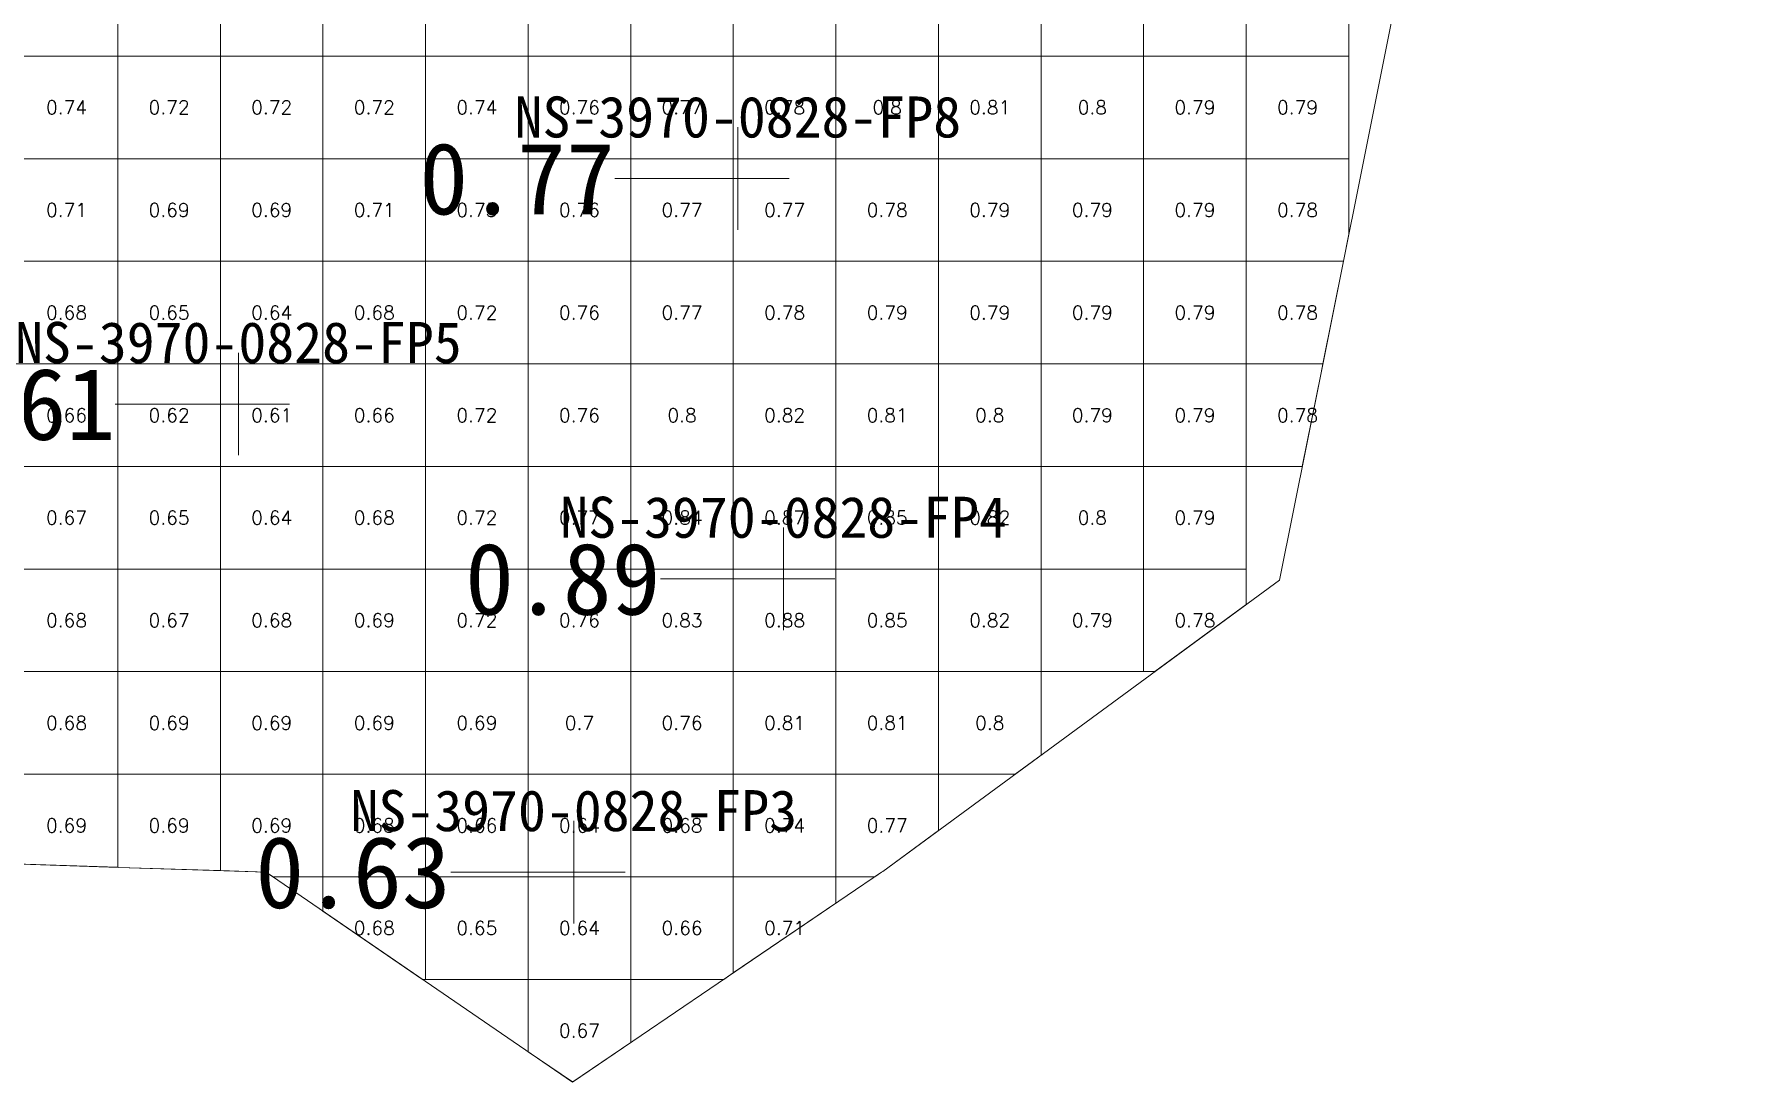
# Model space of a CAD drawing. Header units: inches. Extents: x 469978 to 470022, y 4349690 to 4349806.
# Drawn here: x 469987.32 to 470003.86, y 4349689.54 to 4349699.76 of the extents above; entities that cross this region are included whole.
import ezdxf
from ezdxf.enums import TextEntityAlignment as Align

# ---------------------------------------------------------------- set-up
doc = ezdxf.new("R2010")
doc.units = ezdxf.units.IN
doc.header["$MEASUREMENT"] = 0
for name, color, linetype, lineweight in [('0.500-1.000', 7, 'Continuous', 0), ('孔口文字', 7, 'Continuous', 0), ('点', 7, 'Continuous', 0), ('爆区方格网', 7, 'Continuous', 0), ('线条', 7, 'Continuous', 0), ('钻孔', 7, 'Continuous', 0)]:
    doc.layers.add(name, color=color, linetype=linetype, lineweight=lineweight)
doc.styles.add('3dmine_textStyle_1', font='txt.shx', dxfattribs={"height": 1, "bigfont": 'gbcbig.shx'})
doc.styles.add('3dmine_textStyle_3', font='simsunb.ttf', dxfattribs={"height": 1})

msp = doc.modelspace()

# ---------------------------------------------------------------- hatches: boundary and pattern name
at = {"layer": '钻孔', "linetype": 'Continuous', "lineweight": 0, "true_color": 0x00ffff, "extrusion": (0, 1, 0)}
for points in [[(-469995.178, 3960.144), (-469994.178, 3960.144), (-469994.178, 3970.144), (-469995.178, 3970.144)], [(-469990.309, 3959.88), (-469989.309, 3959.88), (-469989.309, 3970.88), (-469990.309, 3970.88)], [(-469995.624, 3959.524), (-469994.624, 3959.524), (-469994.624, 3970.524), (-469995.624, 3970.524)], [(-469993.579, 3959.949), (-469992.579, 3959.949), (-469992.579, 3970.949), (-469993.579, 3970.949)]]:
    msp.add_hatch(color=4, dxfattribs=at).paths.add_polyline_path(points, flags=0)

# ---------------------------------------------------------------- linework, layer by layer
at = {"layer": '0.500-1.000', "color": 4, "linetype": 'Continuous', "lineweight": 0, "true_color": 0x00ffff}
msp.add_lwpolyline([(470003.86, 4349716.394), (470002.428, 4349709.248), (470001.607, 4349705.157), (470001.074, 4349702.498), (469999.86, 4349696.442), (469999.458, 4349694.437), (469995.59, 4349691.598), (469995.579, 4349691.59), (469992.567, 4349689.544), (469989.579, 4349691.59), (469988.142, 4349691.637), (469984.329, 4349691.764)], dxfattribs=at)
at = {"layer": '点', "color": 138, "linetype": 'Continuous', "lineweight": 0, "true_color": 0x004c4c}
for points, elevation in [([(469994.178, 4349697.852), (469994.178, 4349698.852)], 3970.144), ([(469994.678, 4349698.352), (469993.678, 4349698.352)], 3970.144), ([(469989.309, 4349695.654), (469989.309, 4349696.654)], 3970.88), ([(469989.809, 4349696.154), (469988.809, 4349696.154)], 3970.88), ([(469994.624, 4349693.95), (469994.624, 4349694.95)], 3970.524), ([(469995.124, 4349694.45), (469994.124, 4349694.45)], 3970.524), ([(469992.579, 4349691.09), (469992.579, 4349692.09)], 3970.949), ([(469993.079, 4349691.59), (469992.079, 4349691.59)], 3970.949)]:
    msp.add_lwpolyline(points, dxfattribs=dict(at, elevation=elevation))
at = {"layer": '爆区方格网', "color": 4, "linetype": 'Continuous', "lineweight": 0, "true_color": 0x00ffff, "elevation": 3969.894}
for points in [[(469988.134, 4349699.545), (469987.134, 4349699.545), (469987.134, 4349700.545), (469988.134, 4349700.545), (469988.134, 4349699.545)], [(469989.134, 4349699.545), (469988.134, 4349699.545), (469988.134, 4349700.545), (469989.134, 4349700.545), (469989.134, 4349699.545)], [(469990.134, 4349699.545), (469989.134, 4349699.545), (469989.134, 4349700.545), (469990.134, 4349700.545), (469990.134, 4349699.545)], [(469991.134, 4349699.545), (469990.134, 4349699.545), (469990.134, 4349700.545), (469991.134, 4349700.545), (469991.134, 4349699.545)], [(469992.134, 4349699.545), (469991.134, 4349699.545), (469991.134, 4349700.545), (469992.134, 4349700.545), (469992.134, 4349699.545)], [(469993.134, 4349699.545), (469992.134, 4349699.545), (469992.134, 4349700.545), (469993.134, 4349700.545), (469993.134, 4349699.545)], [(469994.134, 4349699.545), (469993.134, 4349699.545), (469993.134, 4349700.545), (469994.134, 4349700.545), (469994.134, 4349699.545)], [(469995.134, 4349699.545), (469994.134, 4349699.545), (469994.134, 4349700.545), (469995.134, 4349700.545), (469995.134, 4349699.545)], [(469996.134, 4349699.545), (469995.134, 4349699.545), (469995.134, 4349700.545), (469996.134, 4349700.545), (469996.134, 4349699.545)], [(469997.134, 4349699.545), (469996.134, 4349699.545), (469996.134, 4349700.545), (469997.134, 4349700.545), (469997.134, 4349699.545)], [(469998.134, 4349699.545), (469997.134, 4349699.545), (469997.134, 4349700.545), (469998.134, 4349700.545), (469998.134, 4349699.545)], [(469999.134, 4349699.545), (469998.134, 4349699.545), (469998.134, 4349700.545), (469999.134, 4349700.545), (469999.134, 4349699.545)], [(470000.134, 4349699.545), (469999.134, 4349699.545), (469999.134, 4349700.545), (470000.134, 4349700.545), (470000.134, 4349699.545)], [(469988.134, 4349698.545), (469987.134, 4349698.545), (469987.134, 4349699.545), (469988.134, 4349699.545), (469988.134, 4349698.545)], [(469989.134, 4349698.545), (469988.134, 4349698.545), (469988.134, 4349699.545), (469989.134, 4349699.545), (469989.134, 4349698.545)], [(469990.134, 4349698.545), (469989.134, 4349698.545), (469989.134, 4349699.545), (469990.134, 4349699.545), (469990.134, 4349698.545)], [(469991.134, 4349698.545), (469990.134, 4349698.545), (469990.134, 4349699.545), (469991.134, 4349699.545), (469991.134, 4349698.545)], [(469992.134, 4349698.545), (469991.134, 4349698.545), (469991.134, 4349699.545), (469992.134, 4349699.545), (469992.134, 4349698.545)], [(469993.134, 4349698.545), (469992.134, 4349698.545), (469992.134, 4349699.545), (469993.134, 4349699.545), (469993.134, 4349698.545)], [(469994.134, 4349698.545), (469993.134, 4349698.545), (469993.134, 4349699.545), (469994.134, 4349699.545), (469994.134, 4349698.545)], [(469995.134, 4349698.545), (469994.134, 4349698.545), (469994.134, 4349699.545), (469995.134, 4349699.545), (469995.134, 4349698.545)], [(469996.134, 4349698.545), (469995.134, 4349698.545), (469995.134, 4349699.545), (469996.134, 4349699.545), (469996.134, 4349698.545)], [(469997.134, 4349698.545), (469996.134, 4349698.545), (469996.134, 4349699.545), (469997.134, 4349699.545), (469997.134, 4349698.545)], [(469998.134, 4349698.545), (469997.134, 4349698.545), (469997.134, 4349699.545), (469998.134, 4349699.545), (469998.134, 4349698.545)], [(469999.134, 4349698.545), (469998.134, 4349698.545), (469998.134, 4349699.545), (469999.134, 4349699.545), (469999.134, 4349698.545)], [(470000.134, 4349698.545), (469999.134, 4349698.545), (469999.134, 4349699.545), (470000.134, 4349699.545), (470000.134, 4349698.545)], [(469988.134, 4349697.545), (469987.134, 4349697.545), (469987.134, 4349698.545), (469988.134, 4349698.545), (469988.134, 4349697.545)], [(469989.134, 4349697.545), (469988.134, 4349697.545), (469988.134, 4349698.545), (469989.134, 4349698.545), (469989.134, 4349697.545)], [(469990.134, 4349697.545), (469989.134, 4349697.545), (469989.134, 4349698.545), (469990.134, 4349698.545), (469990.134, 4349697.545)], [(469991.134, 4349697.545), (469990.134, 4349697.545), (469990.134, 4349698.545), (469991.134, 4349698.545), (469991.134, 4349697.545)], [(469992.134, 4349697.545), (469991.134, 4349697.545), (469991.134, 4349698.545), (469992.134, 4349698.545), (469992.134, 4349697.545)], [(469993.134, 4349697.545), (469992.134, 4349697.545), (469992.134, 4349698.545), (469993.134, 4349698.545), (469993.134, 4349697.545)], [(469994.134, 4349697.545), (469993.134, 4349697.545), (469993.134, 4349698.545), (469994.134, 4349698.545), (469994.134, 4349697.545)], [(469995.134, 4349697.545), (469994.134, 4349697.545), (469994.134, 4349698.545), (469995.134, 4349698.545), (469995.134, 4349697.545)], [(469996.134, 4349697.545), (469995.134, 4349697.545), (469995.134, 4349698.545), (469996.134, 4349698.545), (469996.134, 4349697.545)], [(469997.134, 4349697.545), (469996.134, 4349697.545), (469996.134, 4349698.545), (469997.134, 4349698.545), (469997.134, 4349697.545)], [(469998.134, 4349697.545), (469997.134, 4349697.545), (469997.134, 4349698.545), (469998.134, 4349698.545), (469998.134, 4349697.545)], [(469999.134, 4349697.545), (469998.134, 4349697.545), (469998.134, 4349698.545), (469999.134, 4349698.545), (469999.134, 4349697.545)], [(470000.134, 4349697.81), (470000.081, 4349697.545), (469999.134, 4349697.545), (469999.134, 4349698.545), (470000.134, 4349698.545), (470000.134, 4349697.81)], [(469988.134, 4349696.545), (469987.134, 4349696.545), (469987.134, 4349697.545), (469988.134, 4349697.545), (469988.134, 4349696.545)], [(469989.134, 4349696.545), (469988.134, 4349696.545), (469988.134, 4349697.545), (469989.134, 4349697.545), (469989.134, 4349696.545)], [(469990.134, 4349696.545), (469989.134, 4349696.545), (469989.134, 4349697.545), (469990.134, 4349697.545), (469990.134, 4349696.545)], [(469991.134, 4349696.545), (469990.134, 4349696.545), (469990.134, 4349697.545), (469991.134, 4349697.545), (469991.134, 4349696.545)], [(469992.134, 4349696.545), (469991.134, 4349696.545), (469991.134, 4349697.545), (469992.134, 4349697.545), (469992.134, 4349696.545)], [(469993.134, 4349696.545), (469992.134, 4349696.545), (469992.134, 4349697.545), (469993.134, 4349697.545), (469993.134, 4349696.545)], [(469994.134, 4349696.545), (469993.134, 4349696.545), (469993.134, 4349697.545), (469994.134, 4349697.545), (469994.134, 4349696.545)], [(469995.134, 4349696.545), (469994.134, 4349696.545), (469994.134, 4349697.545), (469995.134, 4349697.545), (469995.134, 4349696.545)], [(469996.134, 4349696.545), (469995.134, 4349696.545), (469995.134, 4349697.545), (469996.134, 4349697.545), (469996.134, 4349696.545)], [(469997.134, 4349696.545), (469996.134, 4349696.545), (469996.134, 4349697.545), (469997.134, 4349697.545), (469997.134, 4349696.545)], [(469998.134, 4349696.545), (469997.134, 4349696.545), (469997.134, 4349697.545), (469998.134, 4349697.545), (469998.134, 4349696.545)], [(469999.134, 4349696.545), (469998.134, 4349696.545), (469998.134, 4349697.545), (469999.134, 4349697.545), (469999.134, 4349696.545)], [(469999.881, 4349696.545), (469999.134, 4349696.545), (469999.134, 4349697.545), (470000.081, 4349697.545), (469999.881, 4349696.545)], [(469988.134, 4349695.545), (469987.134, 4349695.545), (469987.134, 4349696.545), (469988.134, 4349696.545), (469988.134, 4349695.545)], [(469989.134, 4349695.545), (469988.134, 4349695.545), (469988.134, 4349696.545), (469989.134, 4349696.545), (469989.134, 4349695.545)], [(469990.134, 4349695.545), (469989.134, 4349695.545), (469989.134, 4349696.545), (469990.134, 4349696.545), (469990.134, 4349695.545)], [(469991.134, 4349695.545), (469990.134, 4349695.545), (469990.134, 4349696.545), (469991.134, 4349696.545), (469991.134, 4349695.545)], [(469992.134, 4349695.545), (469991.134, 4349695.545), (469991.134, 4349696.545), (469992.134, 4349696.545), (469992.134, 4349695.545)], [(469993.134, 4349695.545), (469992.134, 4349695.545), (469992.134, 4349696.545), (469993.134, 4349696.545), (469993.134, 4349695.545)], [(469994.134, 4349695.545), (469993.134, 4349695.545), (469993.134, 4349696.545), (469994.134, 4349696.545), (469994.134, 4349695.545)], [(469995.134, 4349695.545), (469994.134, 4349695.545), (469994.134, 4349696.545), (469995.134, 4349696.545), (469995.134, 4349695.545)], [(469996.134, 4349695.545), (469995.134, 4349695.545), (469995.134, 4349696.545), (469996.134, 4349696.545), (469996.134, 4349695.545)], [(469997.134, 4349695.545), (469996.134, 4349695.545), (469996.134, 4349696.545), (469997.134, 4349696.545), (469997.134, 4349695.545)], [(469998.134, 4349695.545), (469997.134, 4349695.545), (469997.134, 4349696.545), (469998.134, 4349696.545), (469998.134, 4349695.545)], [(469999.134, 4349695.545), (469998.134, 4349695.545), (469998.134, 4349696.545), (469999.134, 4349696.545), (469999.134, 4349695.545)], [(469999.86, 4349696.442), (469999.68, 4349695.545), (469999.134, 4349695.545), (469999.134, 4349696.545), (469999.881, 4349696.545), (469999.86, 4349696.442)], [(469988.134, 4349694.545), (469987.134, 4349694.545), (469987.134, 4349695.545), (469988.134, 4349695.545), (469988.134, 4349694.545)], [(469989.134, 4349694.545), (469988.134, 4349694.545), (469988.134, 4349695.545), (469989.134, 4349695.545), (469989.134, 4349694.545)], [(469990.134, 4349694.545), (469989.134, 4349694.545), (469989.134, 4349695.545), (469990.134, 4349695.545), (469990.134, 4349694.545)], [(469991.134, 4349694.545), (469990.134, 4349694.545), (469990.134, 4349695.545), (469991.134, 4349695.545), (469991.134, 4349694.545)], [(469992.134, 4349694.545), (469991.134, 4349694.545), (469991.134, 4349695.545), (469992.134, 4349695.545), (469992.134, 4349694.545)], [(469993.134, 4349694.545), (469992.134, 4349694.545), (469992.134, 4349695.545), (469993.134, 4349695.545), (469993.134, 4349694.545)], [(469994.134, 4349694.545), (469993.134, 4349694.545), (469993.134, 4349695.545), (469994.134, 4349695.545), (469994.134, 4349694.545)], [(469995.134, 4349694.545), (469994.134, 4349694.545), (469994.134, 4349695.545), (469995.134, 4349695.545), (469995.134, 4349694.545)], [(469996.134, 4349694.545), (469995.134, 4349694.545), (469995.134, 4349695.545), (469996.134, 4349695.545), (469996.134, 4349694.545)], [(469997.134, 4349694.545), (469996.134, 4349694.545), (469996.134, 4349695.545), (469997.134, 4349695.545), (469997.134, 4349694.545)], [(469998.134, 4349694.545), (469997.134, 4349694.545), (469997.134, 4349695.545), (469998.134, 4349695.545), (469998.134, 4349694.545)], [(469999.134, 4349694.545), (469998.134, 4349694.545), (469998.134, 4349695.545), (469999.134, 4349695.545), (469999.134, 4349694.545)], [(469988.134, 4349693.545), (469987.134, 4349693.545), (469987.134, 4349694.545), (469988.134, 4349694.545), (469988.134, 4349693.545)], [(469989.134, 4349693.545), (469988.134, 4349693.545), (469988.134, 4349694.545), (469989.134, 4349694.545), (469989.134, 4349693.545)], [(469990.134, 4349693.545), (469989.134, 4349693.545), (469989.134, 4349694.545), (469990.134, 4349694.545), (469990.134, 4349693.545)], [(469991.134, 4349693.545), (469990.134, 4349693.545), (469990.134, 4349694.545), (469991.134, 4349694.545), (469991.134, 4349693.545)], [(469992.134, 4349693.545), (469991.134, 4349693.545), (469991.134, 4349694.545), (469992.134, 4349694.545), (469992.134, 4349693.545)], [(469993.134, 4349693.545), (469992.134, 4349693.545), (469992.134, 4349694.545), (469993.134, 4349694.545), (469993.134, 4349693.545)], [(469994.134, 4349693.545), (469993.134, 4349693.545), (469993.134, 4349694.545), (469994.134, 4349694.545), (469994.134, 4349693.545)], [(469995.134, 4349693.545), (469994.134, 4349693.545), (469994.134, 4349694.545), (469995.134, 4349694.545), (469995.134, 4349693.545)], [(469996.134, 4349693.545), (469995.134, 4349693.545), (469995.134, 4349694.545), (469996.134, 4349694.545), (469996.134, 4349693.545)], [(469997.134, 4349693.545), (469996.134, 4349693.545), (469996.134, 4349694.545), (469997.134, 4349694.545), (469997.134, 4349693.545)], [(469998.134, 4349693.545), (469997.134, 4349693.545), (469997.134, 4349694.545), (469998.134, 4349694.545), (469998.134, 4349693.545)], [(469999.134, 4349694.199), (469998.243, 4349693.545), (469998.134, 4349693.545), (469998.134, 4349694.545), (469999.134, 4349694.545), (469999.134, 4349694.199)], [(469988.134, 4349692.545), (469987.134, 4349692.545), (469987.134, 4349693.545), (469988.134, 4349693.545), (469988.134, 4349692.545)], [(469989.134, 4349692.545), (469988.134, 4349692.545), (469988.134, 4349693.545), (469989.134, 4349693.545), (469989.134, 4349692.545)], [(469990.134, 4349692.545), (469989.134, 4349692.545), (469989.134, 4349693.545), (469990.134, 4349693.545), (469990.134, 4349692.545)], [(469991.134, 4349692.545), (469990.134, 4349692.545), (469990.134, 4349693.545), (469991.134, 4349693.545), (469991.134, 4349692.545)], [(469992.134, 4349692.545), (469991.134, 4349692.545), (469991.134, 4349693.545), (469992.134, 4349693.545), (469992.134, 4349692.545)], [(469993.134, 4349692.545), (469992.134, 4349692.545), (469992.134, 4349693.545), (469993.134, 4349693.545), (469993.134, 4349692.545)], [(469994.134, 4349692.545), (469993.134, 4349692.545), (469993.134, 4349693.545), (469994.134, 4349693.545), (469994.134, 4349692.545)], [(469995.134, 4349692.545), (469994.134, 4349692.545), (469994.134, 4349693.545), (469995.134, 4349693.545), (469995.134, 4349692.545)], [(469996.134, 4349692.545), (469995.134, 4349692.545), (469995.134, 4349693.545), (469996.134, 4349693.545), (469996.134, 4349692.545)], [(469997.134, 4349692.731), (469996.88, 4349692.545), (469996.134, 4349692.545), (469996.134, 4349693.545), (469997.134, 4349693.545), (469997.134, 4349692.731)], [(469988.134, 4349691.638), (469987.134, 4349691.671), (469987.134, 4349692.545), (469988.134, 4349692.545), (469988.134, 4349691.638)], [(469989.134, 4349691.605), (469988.142, 4349691.637), (469988.134, 4349691.638), (469988.134, 4349692.545), (469989.134, 4349692.545), (469989.134, 4349691.605)], [(469990.134, 4349691.545), (469989.645, 4349691.545), (469989.579, 4349691.59), (469989.134, 4349691.605), (469989.134, 4349692.545), (469990.134, 4349692.545), (469990.134, 4349691.545)], [(469991.134, 4349691.545), (469990.134, 4349691.545), (469990.134, 4349692.545), (469991.134, 4349692.545), (469991.134, 4349691.545)], [(469992.134, 4349691.545), (469991.134, 4349691.545), (469991.134, 4349692.545), (469992.134, 4349692.545), (469992.134, 4349691.545)], [(469993.134, 4349691.545), (469992.134, 4349691.545), (469992.134, 4349692.545), (469993.134, 4349692.545), (469993.134, 4349691.545)], [(469994.134, 4349691.545), (469993.134, 4349691.545), (469993.134, 4349692.545), (469994.134, 4349692.545), (469994.134, 4349691.545)], [(469995.134, 4349691.545), (469994.134, 4349691.545), (469994.134, 4349692.545), (469995.134, 4349692.545), (469995.134, 4349691.545)], [(469996.134, 4349691.997), (469995.59, 4349691.598), (469995.579, 4349691.59), (469995.513, 4349691.545), (469995.134, 4349691.545), (469995.134, 4349692.545), (469996.134, 4349692.545), (469996.134, 4349691.997)], [(469991.134, 4349690.545), (469991.105, 4349690.545), (469990.134, 4349691.21), (469990.134, 4349691.545), (469991.134, 4349691.545), (469991.134, 4349690.545)], [(469992.134, 4349690.545), (469991.134, 4349690.545), (469991.134, 4349691.545), (469992.134, 4349691.545), (469992.134, 4349690.545)], [(469993.134, 4349690.545), (469992.134, 4349690.545), (469992.134, 4349691.545), (469993.134, 4349691.545), (469993.134, 4349690.545)], [(469994.134, 4349690.609), (469994.041, 4349690.545), (469993.134, 4349690.545), (469993.134, 4349691.545), (469994.134, 4349691.545), (469994.134, 4349690.609)], [(469995.134, 4349691.288), (469994.134, 4349690.609), (469994.134, 4349691.545), (469995.134, 4349691.545), (469995.134, 4349691.288)], [(469993.134, 4349689.929), (469992.568, 4349689.545), (469992.565, 4349689.545), (469992.134, 4349689.84), (469992.134, 4349690.545), (469993.134, 4349690.545), (469993.134, 4349689.929)]]:
    msp.add_lwpolyline(points, dxfattribs=at)
at = {"layer": '线条', "color": 138, "linetype": 'Continuous', "lineweight": 0, "true_color": 0x004c4c}
for points, elevation in [([(469994.178, 4349698.352), (469994.178, 4349698.352), (469994.178, 4349698.352)], 3970.144), ([(469989.309, 4349696.154), (469989.309, 4349696.154), (469989.309, 4349696.154)], 3970.88), ([(469994.624, 4349694.45), (469994.624, 4349694.45), (469994.624, 4349694.45)], 3970.524), ([(469992.579, 4349691.59), (469992.579, 4349691.59), (469992.579, 4349691.59)], 3970.949)]:
    msp.add_lwpolyline(points, dxfattribs=dict(at, elevation=elevation))
at = {"layer": '钻孔', "color": 4, "linetype": 'Continuous', "lineweight": 0, "true_color": 0x00ffff}
for points, elevation in [([(469994.178, 4349698.352), (469992.978, 4349698.352)], 3970.144), ([(469994.178, 4349698.352), (469992.978, 4349698.352)], 3960.144), ([(469989.309, 4349696.154), (469988.109, 4349696.154)], 3970.88), ([(469989.309, 4349696.154), (469988.109, 4349696.154)], 3959.88), ([(469994.624, 4349694.45), (469993.424, 4349694.45)], 3970.524), ([(469994.624, 4349694.45), (469993.424, 4349694.45)], 3959.524), ([(469992.579, 4349691.59), (469991.379, 4349691.59)], 3970.949), ([(469992.579, 4349691.59), (469991.379, 4349691.59)], 3959.949)]:
    msp.add_lwpolyline(points, dxfattribs=dict(at, elevation=elevation))

# ---------------------------------------------------------------- texts
at = {"color": 4, "linetype": 'Continuous', "lineweight": 0, "true_color": 0x00ffff, "style": '3dmine_textStyle_1'}
for s, p in [('0.74', (469987.634, 4349699.045, 3969.894)), ('0.72', (469988.634, 4349699.045, 3969.894)), ('0.72', (469989.634, 4349699.045, 3969.894)), ('0.72', (469990.634, 4349699.045, 3969.894)), ('0.74', (469991.634, 4349699.045, 3969.894)), ('0.76', (469992.634, 4349699.045, 3969.894)), ('0.77', (469993.634, 4349699.045, 3969.894)), ('0.78', (469994.634, 4349699.045, 3969.894)), ('0.8', (469995.634, 4349699.045, 3969.894)), ('0.81', (469996.634, 4349699.045, 3969.894)), ('0.8', (469997.634, 4349699.045, 3969.894)), ('0.79', (469998.634, 4349699.045, 3969.894)), ('0.79', (469999.634, 4349699.045, 3969.894)), ('0.71', (469987.634, 4349698.045, 3969.894)), ('0.69', (469988.634, 4349698.045, 3969.894)), ('0.69', (469989.634, 4349698.045, 3969.894)), ('0.71', (469990.634, 4349698.045, 3969.894)), ('0.73', (469991.634, 4349698.045, 3969.894)), ('0.76', (469992.634, 4349698.045, 3969.894)), ('0.77', (469993.634, 4349698.045, 3969.894)), ('0.77', (469994.634, 4349698.045, 3969.894)), ('0.78', (469995.634, 4349698.045, 3969.894)), ('0.79', (469996.634, 4349698.045, 3969.894)), ('0.79', (469997.634, 4349698.045, 3969.894)), ('0.79', (469998.634, 4349698.045, 3969.894)), ('0.78', (469999.634, 4349698.045, 3969.894)), ('0.68', (469987.634, 4349697.045, 3969.894)), ('0.65', (469988.634, 4349697.045, 3969.894)), ('0.64', (469989.634, 4349697.045, 3969.894)), ('0.68', (469990.634, 4349697.045, 3969.894)), ('0.72', (469991.634, 4349697.045, 3969.894)), ('0.76', (469992.634, 4349697.045, 3969.894)), ('0.77', (469993.634, 4349697.045, 3969.894)), ('0.78', (469994.634, 4349697.045, 3969.894)), ('0.79', (469995.634, 4349697.045, 3969.894)), ('0.79', (469996.634, 4349697.045, 3969.894)), ('0.79', (469997.634, 4349697.045, 3969.894)), ('0.79', (469998.634, 4349697.045, 3969.894)), ('0.78', (469999.634, 4349697.045, 3969.894)), ('0.66', (469987.634, 4349696.045, 3969.894)), ('0.62', (469988.634, 4349696.045, 3969.894)), ('0.61', (469989.634, 4349696.045, 3969.894)), ('0.66', (469990.634, 4349696.045, 3969.894)), ('0.72', (469991.634, 4349696.045, 3969.894)), ('0.76', (469992.634, 4349696.045, 3969.894)), ('0.8', (469993.634, 4349696.045, 3969.894)), ('0.82', (469994.634, 4349696.045, 3969.894)), ('0.81', (469995.634, 4349696.045, 3969.894)), ('0.8', (469996.634, 4349696.045, 3969.894)), ('0.79', (469997.634, 4349696.045, 3969.894)), ('0.79', (469998.634, 4349696.045, 3969.894)), ('0.78', (469999.634, 4349696.045, 3969.894)), ('0.67', (469987.634, 4349695.045, 3969.894)), ('0.65', (469988.634, 4349695.045, 3969.894)), ('0.64', (469989.634, 4349695.045, 3969.894)), ('0.68', (469990.634, 4349695.045, 3969.894)), ('0.72', (469991.634, 4349695.045, 3969.894)), ('0.77', (469992.634, 4349695.045, 3969.894)), ('0.84', (469993.634, 4349695.045, 3969.894)), ('0.87', (469994.634, 4349695.045, 3969.894)), ('0.85', (469995.634, 4349695.045, 3969.894)), ('0.82', (469996.634, 4349695.045, 3969.894)), ('0.8', (469997.634, 4349695.045, 3969.894)), ('0.79', (469998.634, 4349695.045, 3969.894)), ('0.68', (469987.634, 4349694.045, 3969.894)), ('0.67', (469988.634, 4349694.045, 3969.894)), ('0.68', (469989.634, 4349694.045, 3969.894)), ('0.69', (469990.634, 4349694.045, 3969.894)), ('0.72', (469991.634, 4349694.045, 3969.894)), ('0.76', (469992.634, 4349694.045, 3969.894)), ('0.83', (469993.634, 4349694.045, 3969.894)), ('0.88', (469994.634, 4349694.045, 3969.894)), ('0.85', (469995.634, 4349694.045, 3969.894)), ('0.82', (469996.634, 4349694.045, 3969.894)), ('0.79', (469997.634, 4349694.045, 3969.894)), ('0.78', (469998.634, 4349694.045, 3969.894)), ('0.68', (469987.634, 4349693.045, 3969.894)), ('0.69', (469988.634, 4349693.045, 3969.894)), ('0.69', (469989.634, 4349693.045, 3969.894)), ('0.69', (469990.634, 4349693.045, 3969.894)), ('0.69', (469991.634, 4349693.045, 3969.894)), ('0.7', (469992.634, 4349693.045, 3969.894)), ('0.76', (469993.634, 4349693.045, 3969.894)), ('0.81', (469994.634, 4349693.045, 3969.894)), ('0.81', (469995.634, 4349693.045, 3969.894)), ('0.8', (469996.634, 4349693.045, 3969.894)), ('0.69', (469987.634, 4349692.045, 3969.894)), ('0.69', (469988.634, 4349692.045, 3969.894)), ('0.69', (469989.634, 4349692.045, 3969.894)), ('0.68', (469990.634, 4349692.045, 3969.894)), ('0.66', (469991.634, 4349692.045, 3969.894)), ('0.64', (469992.634, 4349692.045, 3969.894)), ('0.68', (469993.634, 4349692.045, 3969.894)), ('0.74', (469994.634, 4349692.045, 3969.894)), ('0.77', (469995.634, 4349692.045, 3969.894)), ('0.68', (469990.634, 4349691.045, 3969.894)), ('0.65', (469991.634, 4349691.045, 3969.894)), ('0.64', (469992.634, 4349691.045, 3969.894)), ('0.66', (469993.634, 4349691.045, 3969.894)), ('0.71', (469994.634, 4349691.045, 3969.894)), ('0.67', (469992.634, 4349690.045, 3969.894))]:
    msp.add_text(s, height=0.1333, dxfattribs=at).set_placement(p, align=Align.MIDDLE_CENTER)
at = {"layer": '孔口文字', "color": 138, "linetype": 'Continuous', "lineweight": 0, "true_color": 0x004c4c, "style": '3dmine_textStyle_3'}
for s, p in [('NS-3970-0828-FP8', (469994.178, 4349698.752, 3970.144)), ('NS-3970-0828-FP5', (469989.309, 4349696.554, 3970.88)), ('NS-3970-0828-FP4', (469994.624, 4349694.85, 3970.524)), ('NS-3970-0828-FP3', (469992.579, 4349691.99, 3970.949))]:
    msp.add_text(s, height=0.4, dxfattribs=at).set_placement(p, align=Align.CENTER)
at = {"layer": '钻孔', "color": 4, "linetype": 'Continuous', "lineweight": 0, "true_color": 0x00ffff, "style": '3dmine_textStyle_3'}
for s, p in [('0.77', (469992.978, 4349698.352, 3970.144)), ('0.61', (469988.109, 4349696.154, 3970.88)), ('0.89', (469993.424, 4349694.45, 3970.524)), ('0.63', (469991.379, 4349691.59, 3970.949))]:
    msp.add_text(s, height=0.7, dxfattribs=at).set_placement(p, align=Align.MIDDLE_RIGHT)

doc.saveas('drawing.dxf')
